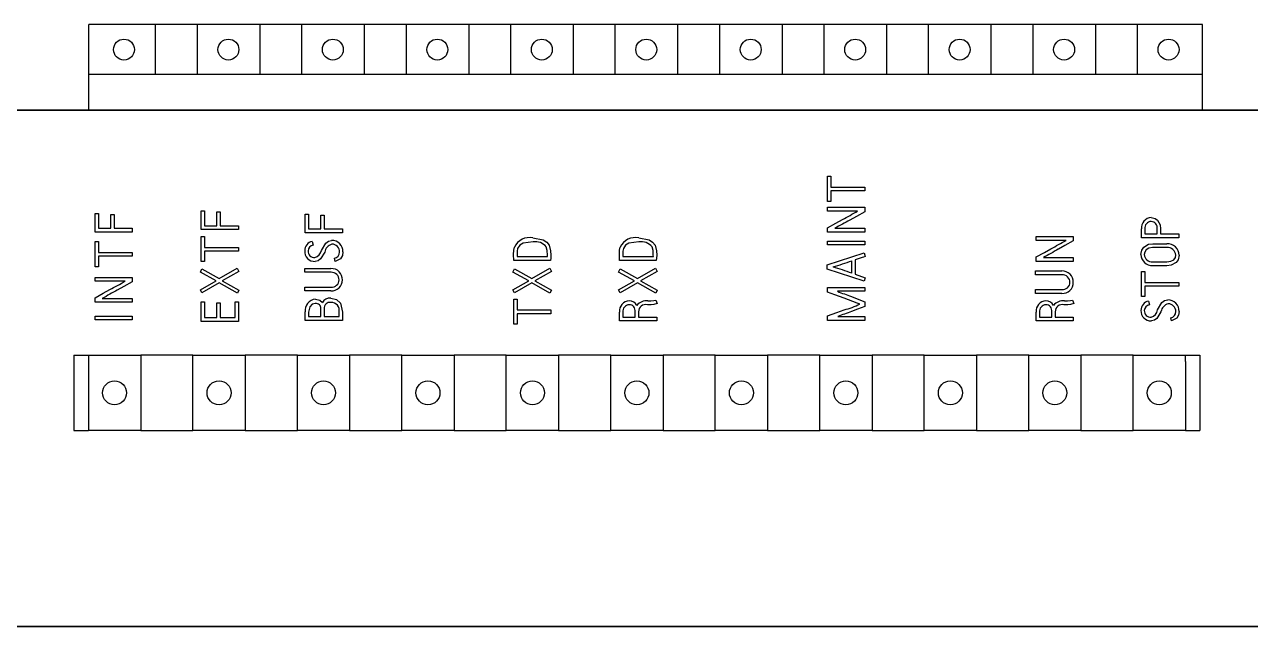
# Model space of a CAD drawing. Extents: x 10 to 610, y -247 to 1644.
# Drawn here: x 213.6 to 224.51, y 113.25 to 118.62 of the extents above; entities that cross this region are included whole.
import ezdxf

# ---------------------------------------------------------------- set-up
doc = ezdxf.new("R2010")
doc.units = 0
doc.header["$LTSCALE"] = 5
doc.header["$MEASUREMENT"] = 0
doc.layers.get('0').update_dxf_attribs({"linetype": 'CONTINUOUS'})

# ---------------------------------------------------------------- blocks, each defined once
blk = doc.blocks.new('L50')
at = {"color": 7, "linetype": 'Continuous'}
for p, q in [((78.1, 144.499), (24.8, 144.499)), ((24.8, 140.399), (24.8, 144.499)), ((27.982, 144.499), (27.982, 142.099)), ((29.982, 144.499), (29.982, 142.099)), ((32.982, 144.499), (32.982, 142.099)), ((34.982, 144.499), (34.982, 142.099)), ((37.982, 144.499), (37.982, 142.099)), ((39.982, 144.499), (39.982, 142.099)), ((42.982, 144.499), (42.982, 142.099)), ((44.982, 144.499), (44.982, 142.099)), ((47.982, 144.499), (47.982, 142.099)), ((49.982, 144.499), (49.982, 142.099)), ((52.982, 144.499), (52.982, 142.099)), ((54.982, 144.499), (54.982, 142.099)), ((57.982, 144.499), (57.982, 142.099)), ((59.982, 144.499), (59.982, 142.099)), ((62.982, 144.499), (62.982, 142.099)), ((64.982, 144.499), (64.982, 142.099)), ((67.982, 144.499), (67.982, 142.099)), ((69.982, 144.499), (69.982, 142.099)), ((72.982, 144.499), (72.982, 142.099)), ((74.982, 144.499), (74.982, 142.099)), ((78.1, 140.399), (78.1, 144.499)), ((78.1, 142.099), (24.8, 142.099)), ((286.424, 140.399), (-0.576, 140.399))]:
    blk.add_line(p, q, dxfattribs=at)
for p, q in [((-2.076, 140.399), (123.974, 140.399)), ((60.161, 137.226), (60.321, 137.226)), ((60.161, 136.025), (60.161, 137.226)), ((60.321, 137.226), (60.321, 136.707)), ((60.321, 136.707), (61.944, 136.707)), ((61.944, 136.524), (60.321, 136.524)), ((60.321, 136.524), (60.321, 136.025)), ((61.944, 136.707), (61.944, 136.524)), ((30.175, 134.678), (30.175, 135.569)), ((30.175, 135.569), (30.335, 135.569)), ((30.335, 135.569), (30.335, 134.861)), ((60.321, 136.025), (60.161, 136.025)), ((60.161, 135.741), (61.944, 135.741)), ((60.161, 135.558), (60.161, 135.741)), ((61.598, 135.558), (60.161, 135.558)), ((61.944, 135.741), (61.944, 135.53)), ((25.096, 135.442), (25.256, 135.442)), ((25.096, 134.552), (25.096, 135.442)), ((25.256, 135.442), (25.256, 134.735)), ((25.85, 135.399), (26.01, 135.399)), ((25.85, 134.735), (25.85, 135.399)), ((26.01, 135.399), (26.01, 134.735)), ((30.929, 134.861), (30.929, 135.525)), ((30.929, 135.525), (31.089, 135.525)), ((31.089, 135.525), (31.089, 134.861)), ((35.156, 134.521), (35.156, 135.411)), ((35.156, 135.411), (35.316, 135.411)), ((35.316, 135.411), (35.316, 134.704)), ((35.91, 134.704), (35.91, 135.368)), ((35.91, 135.368), (36.07, 135.368)), ((36.07, 135.368), (36.07, 134.704)), ((26.879, 134.552), (25.096, 134.552)), ((25.256, 134.735), (25.85, 134.735)), ((26.01, 134.735), (26.879, 134.735)), ((26.879, 134.735), (26.879, 134.552)), ((31.958, 134.678), (30.175, 134.678)), ((30.335, 134.861), (30.929, 134.861)), ((31.089, 134.861), (31.958, 134.861)), ((31.958, 134.861), (31.958, 134.678)), ((36.939, 134.521), (35.156, 134.521)), ((35.316, 134.704), (35.91, 134.704)), ((36.07, 134.704), (36.939, 134.704)), ((36.939, 134.704), (36.939, 134.521)), ((60.161, 134.552), (60.161, 134.765)), ((61.944, 134.552), (60.161, 134.552)), ((60.511, 134.735), (61.944, 134.735)), ((61.944, 134.735), (61.944, 134.552)), ((75.184, 134.286), (75.184, 134.709)), ((75.344, 134.707), (75.344, 134.469)), ((75.344, 134.469), (75.938, 134.469)), ((75.938, 134.469), (75.938, 134.707)), ((76.098, 134.708), (76.098, 134.469)), ((76.098, 134.469), (76.967, 134.469)), ((76.967, 134.469), (76.967, 134.286)), ((25.096, 134.097), (25.256, 134.097)), ((25.096, 132.896), (25.096, 134.097)), ((25.256, 134.097), (25.256, 133.579)), ((30.175, 133.14), (30.175, 134.34)), ((30.175, 134.34), (30.335, 134.34)), ((30.335, 134.34), (30.335, 133.822)), ((30.335, 133.822), (31.958, 133.822)), ((31.958, 133.822), (31.958, 133.639)), ((35.493, 134.104), (35.538, 133.924)), ((60.161, 133.94), (60.161, 134.123)), ((60.161, 134.123), (61.944, 134.123)), ((61.944, 133.94), (60.161, 133.94)), ((61.944, 134.123), (61.944, 133.94)), ((70.14, 134.156), (70.14, 134.339)), ((70.14, 134.339), (71.923, 134.339)), ((71.577, 134.156), (70.14, 134.156)), ((71.923, 134.339), (71.923, 134.129)), ((76.967, 134.286), (75.184, 134.286)), ((76.4, 133.813), (75.721, 133.813)), ((75.725, 133.996), (76.396, 133.996)), ((25.256, 133.579), (26.879, 133.579)), ((26.879, 133.396), (25.256, 133.396)), ((25.256, 133.396), (25.256, 132.896)), ((26.879, 133.579), (26.879, 133.396)), ((30.335, 133.639), (30.335, 133.14)), ((31.958, 133.639), (30.335, 133.639)), ((36.598, 133.151), (36.555, 133.3)), ((45.137, 133.196), (45.134, 133.487)), ((45.296, 133.531), (45.296, 133.379)), ((45.296, 133.379), (46.759, 133.379)), ((50.198, 133.196), (50.195, 133.487)), ((50.357, 133.531), (50.357, 133.379)), ((50.357, 133.379), (51.821, 133.379)), ((60.139, 132.989), (61.915, 133.561)), ((61.487, 133.225), (61.487, 132.531)), ((61.915, 133.561), (61.967, 133.382)), ((70.14, 133.151), (70.14, 133.363)), ((70.49, 133.334), (71.923, 133.334)), ((71.923, 133.334), (71.923, 133.151)), ((25.256, 132.896), (25.096, 132.896)), ((30.138, 132.629), (30.217, 132.79)), ((30.894, 132.216), (30.138, 132.629)), ((30.335, 133.14), (30.175, 133.14)), ((30.217, 132.79), (31.041, 132.325)), ((31.041, 132.325), (31.908, 132.826)), ((31.987, 132.668), (31.185, 132.218)), ((31.908, 132.826), (31.987, 132.668)), ((35.133, 132.808), (36.388, 132.808)), ((35.133, 132.626), (35.133, 132.808)), ((36.395, 132.626), (35.133, 132.626)), ((45.1, 132.629), (45.178, 132.79)), ((45.856, 132.216), (45.1, 132.629)), ((46.893, 133.196), (45.137, 133.196)), ((45.178, 132.79), (46.002, 132.325)), ((46.002, 132.325), (46.87, 132.826)), ((46.948, 132.668), (46.146, 132.218)), ((46.87, 132.826), (46.948, 132.668)), ((50.161, 132.629), (50.24, 132.79)), ((50.917, 132.216), (50.161, 132.629)), ((51.955, 133.196), (50.198, 133.196)), ((50.24, 132.79), (51.063, 132.325)), ((51.063, 132.325), (51.931, 132.826)), ((52.009, 132.668), (51.208, 132.218)), ((51.931, 132.826), (52.009, 132.668)), ((60.139, 132.78), (60.139, 132.989)), ((61.919, 132.194), (60.139, 132.78)), ((61.327, 132.58), (61.327, 133.178)), ((70.117, 132.691), (71.372, 132.691)), ((70.117, 132.508), (70.117, 132.691)), ((71.923, 133.151), (70.14, 133.151)), ((75.184, 132.661), (75.344, 132.661)), ((75.184, 131.46), (75.184, 132.661)), ((75.344, 132.661), (75.344, 132.142)), ((75.721, 133.127), (76.4, 133.127)), ((76.396, 132.944), (75.725, 132.944)), ((25.096, 132.198), (25.096, 132.381)), ((25.096, 132.381), (26.879, 132.381)), ((26.532, 132.198), (25.096, 132.198)), ((26.879, 132.381), (26.879, 132.171)), ((30.138, 131.793), (30.894, 132.216)), ((31.039, 132.116), (30.214, 131.643)), ((31.912, 131.624), (31.039, 132.116)), ((31.185, 132.218), (31.987, 131.777)), ((45.1, 131.793), (45.856, 132.216)), ((46.001, 132.116), (45.175, 131.643)), ((46.873, 131.624), (46.001, 132.116)), ((46.146, 132.218), (46.948, 131.777)), ((50.161, 131.793), (50.917, 132.216)), ((51.062, 132.116), (50.236, 131.643)), ((51.935, 131.624), (51.062, 132.116)), ((51.208, 132.218), (52.009, 131.777)), ((61.487, 132.531), (61.967, 132.367)), ((61.967, 132.367), (61.919, 132.194)), ((71.379, 132.508), (70.117, 132.508)), ((75.344, 132.142), (76.967, 132.142)), ((76.967, 132.142), (76.967, 131.959)), ((30.214, 131.643), (30.138, 131.793)), ((31.987, 131.777), (31.912, 131.624)), ((35.133, 131.734), (35.133, 131.917)), ((35.133, 131.917), (36.395, 131.917)), ((36.388, 131.734), (35.133, 131.734)), ((45.175, 131.643), (45.1, 131.793)), ((46.948, 131.777), (46.873, 131.624)), ((50.236, 131.643), (50.161, 131.793)), ((52.009, 131.777), (51.935, 131.624)), ((60.161, 131.898), (61.944, 131.898)), ((60.161, 131.679), (60.161, 131.898)), ((61.944, 131.715), (60.629, 131.715)), ((61.944, 131.898), (61.944, 131.715)), ((70.117, 131.616), (70.117, 131.799)), ((70.117, 131.799), (71.379, 131.799)), ((71.372, 131.616), (70.117, 131.616)), ((75.344, 131.46), (75.184, 131.46)), ((76.967, 131.959), (75.344, 131.959)), ((75.344, 131.959), (75.344, 131.46)), ((25.096, 131.192), (25.096, 131.405)), ((26.879, 131.192), (25.096, 131.192)), ((25.446, 131.375), (26.879, 131.375)), ((26.879, 131.375), (26.879, 131.192)), ((30.175, 131.206), (30.335, 131.206)), ((30.175, 130.275), (30.175, 131.206)), ((30.335, 131.206), (30.335, 130.457)), ((30.929, 131.16), (31.089, 131.16)), ((30.929, 130.457), (30.929, 131.16)), ((31.089, 131.16), (31.089, 130.457)), ((31.798, 131.206), (31.958, 131.206)), ((31.798, 130.457), (31.798, 131.206)), ((31.958, 131.206), (31.958, 130.275)), ((35.91, 130.503), (35.91, 130.882)), ((36.07, 130.882), (36.07, 130.503)), ((45.136, 130.141), (45.136, 131.342)), ((45.136, 131.342), (45.296, 131.342)), ((45.296, 131.342), (45.296, 130.823)), ((51.713, 131.075), (51.535, 131.075)), ((51.562, 131.257), (51.698, 131.257)), ((51.945, 131.299), (52.003, 131.13)), ((61.944, 131.219), (61.944, 130.987)), ((71.656, 131.075), (71.477, 131.075)), ((71.505, 131.257), (71.64, 131.257)), ((71.887, 131.299), (71.946, 131.13)), ((75.521, 131.251), (75.566, 131.071)), ((25.096, 130.343), (25.096, 130.526)), ((25.096, 130.526), (26.879, 130.526)), ((26.879, 130.343), (25.096, 130.343)), ((26.879, 130.526), (26.879, 130.343)), ((31.958, 130.275), (30.175, 130.275)), ((30.335, 130.457), (30.929, 130.457)), ((31.089, 130.457), (31.798, 130.457)), ((35.156, 130.32), (35.156, 130.731)), ((36.939, 130.32), (35.156, 130.32)), ((35.316, 130.722), (35.316, 130.503)), ((35.316, 130.503), (35.91, 130.503)), ((36.07, 130.503), (36.779, 130.503)), ((36.779, 130.503), (36.779, 130.715)), ((36.939, 130.724), (36.939, 130.32)), ((45.296, 130.823), (46.919, 130.823)), ((45.296, 130.64), (45.296, 130.141)), ((46.919, 130.64), (45.296, 130.64)), ((46.919, 130.823), (46.919, 130.64)), ((50.197, 130.297), (50.197, 130.72)), ((51.98, 130.297), (50.197, 130.297)), ((50.357, 130.719), (50.357, 130.48)), ((50.357, 130.48), (50.952, 130.48)), ((50.952, 130.48), (50.952, 130.739)), ((51.112, 130.734), (51.112, 130.48)), ((51.112, 130.48), (51.98, 130.48)), ((51.98, 130.48), (51.98, 130.297)), ((60.161, 130.32), (60.161, 130.535)), ((61.944, 130.32), (60.161, 130.32)), ((60.645, 130.503), (61.944, 130.503)), ((61.944, 130.503), (61.944, 130.32)), ((70.14, 130.297), (70.14, 130.72)), ((71.923, 130.297), (70.14, 130.297)), ((70.3, 130.719), (70.3, 130.48)), ((70.3, 130.48), (70.895, 130.48)), ((70.895, 130.48), (70.895, 130.739)), ((71.055, 130.734), (71.055, 130.48)), ((71.055, 130.48), (71.923, 130.48)), ((71.923, 130.48), (71.923, 130.297)), ((76.625, 130.297), (76.583, 130.446)), ((45.296, 130.141), (45.136, 130.141)), ((24.084, 128.65), (24.782, 128.65)), ((24.084, 128.65), (24.084, 125.05)), ((24.782, 128.65), (24.782, 128.35)), ((24.782, 128.65), (27.282, 128.65)), ((29.782, 128.655), (27.282, 128.655)), ((27.282, 128.655), (27.282, 128.346)), ((29.782, 128.346), (29.782, 128.655)), ((29.782, 128.65), (32.283, 128.65)), ((34.783, 128.655), (32.283, 128.655)), ((32.283, 128.655), (32.283, 128.346)), ((34.783, 128.346), (34.783, 128.655)), ((34.783, 128.65), (37.283, 128.65)), ((39.784, 128.655), (37.283, 128.655)), ((37.283, 128.655), (37.283, 128.346)), ((39.784, 128.346), (39.784, 128.655)), ((39.784, 128.65), (42.284, 128.65)), ((44.784, 128.655), (42.284, 128.655)), ((42.284, 128.655), (42.284, 128.346)), ((44.784, 128.346), (44.784, 128.655)), ((44.784, 128.65), (47.285, 128.65)), ((49.785, 128.655), (47.285, 128.655)), ((47.285, 128.655), (47.285, 128.346)), ((49.785, 128.346), (49.785, 128.655)), ((49.785, 128.65), (52.286, 128.65)), ((54.786, 128.655), (52.286, 128.655)), ((52.286, 128.655), (52.286, 128.346)), ((54.786, 128.346), (54.786, 128.655)), ((54.786, 128.65), (57.286, 128.65)), ((59.787, 128.655), (57.286, 128.655)), ((57.286, 128.655), (57.286, 128.346)), ((59.787, 128.346), (59.787, 128.655)), ((59.787, 128.65), (62.287, 128.65)), ((64.787, 128.655), (62.287, 128.655)), ((62.287, 128.655), (62.287, 128.346)), ((64.787, 128.346), (64.787, 128.655)), ((64.787, 128.65), (67.288, 128.65)), ((69.788, 128.655), (67.288, 128.655)), ((67.288, 128.655), (67.288, 128.346)), ((69.788, 128.346), (69.788, 128.655)), ((69.788, 128.65), (72.288, 128.65)), ((74.789, 128.655), (72.288, 128.655)), ((72.288, 128.655), (72.288, 128.346)), ((74.789, 128.346), (74.789, 128.655)), ((74.789, 128.65), (77.287, 128.65)), ((77.287, 128.65), (77.984, 128.65)), ((77.287, 128.35), (77.287, 128.65)), ((77.984, 128.65), (77.984, 125.05)), ((24.782, 128.35), (24.782, 128.35)), ((24.782, 128.35), (24.782, 125.35)), ((27.282, 128.346), (27.282, 125.354)), ((29.782, 125.354), (29.782, 128.346)), ((32.283, 128.346), (32.283, 125.354)), ((34.783, 125.354), (34.783, 128.346)), ((37.283, 128.346), (37.283, 125.354)), ((39.784, 125.354), (39.784, 128.346)), ((42.284, 128.346), (42.284, 125.354)), ((44.784, 125.354), (44.784, 128.346)), ((47.285, 128.346), (47.285, 125.354)), ((49.785, 125.354), (49.785, 128.346)), ((52.286, 128.346), (52.286, 125.354)), ((54.786, 125.354), (54.786, 128.346)), ((57.286, 128.346), (57.286, 125.354)), ((59.787, 125.354), (59.787, 128.346)), ((62.287, 128.346), (62.287, 125.354)), ((64.787, 125.354), (64.787, 128.346)), ((67.288, 128.346), (67.288, 125.354)), ((69.788, 125.354), (69.788, 128.346)), ((72.288, 128.346), (72.288, 125.354)), ((74.789, 125.354), (74.789, 128.346)), ((77.287, 128.35), (77.287, 125.35)), ((24.084, 125.05), (24.782, 125.05)), ((24.782, 125.35), (24.782, 125.05)), ((27.282, 125.05), (24.782, 125.05)), ((27.282, 125.354), (27.282, 125.045)), ((27.282, 125.045), (29.782, 125.045)), ((29.782, 125.045), (29.782, 125.354)), ((32.283, 125.05), (29.782, 125.05)), ((32.283, 125.354), (32.283, 125.045)), ((32.283, 125.045), (34.783, 125.045)), ((34.783, 125.045), (34.783, 125.354)), ((37.283, 125.05), (34.783, 125.05)), ((37.283, 125.354), (37.283, 125.045)), ((37.283, 125.045), (39.784, 125.045)), ((39.784, 125.045), (39.784, 125.354)), ((42.284, 125.05), (39.784, 125.05)), ((42.284, 125.354), (42.284, 125.045)), ((42.284, 125.045), (44.784, 125.045)), ((44.784, 125.045), (44.784, 125.354)), ((47.285, 125.05), (44.784, 125.05)), ((47.285, 125.354), (47.285, 125.045)), ((47.285, 125.045), (49.785, 125.045)), ((49.785, 125.045), (49.785, 125.354)), ((52.286, 125.05), (49.785, 125.05)), ((52.286, 125.354), (52.286, 125.045)), ((52.286, 125.045), (54.786, 125.045)), ((54.786, 125.045), (54.786, 125.354)), ((57.286, 125.05), (54.786, 125.05)), ((57.286, 125.354), (57.286, 125.045)), ((57.286, 125.045), (59.787, 125.045)), ((59.787, 125.045), (59.787, 125.354)), ((62.287, 125.05), (59.787, 125.05)), ((62.287, 125.354), (62.287, 125.045)), ((62.287, 125.045), (64.787, 125.045)), ((64.787, 125.045), (64.787, 125.354)), ((67.288, 125.05), (64.787, 125.05)), ((67.288, 125.354), (67.288, 125.045)), ((67.288, 125.045), (69.788, 125.045)), ((69.788, 125.045), (69.788, 125.354)), ((72.288, 125.05), (69.788, 125.05)), ((72.288, 125.354), (72.288, 125.045)), ((72.288, 125.045), (74.789, 125.045)), ((74.789, 125.045), (74.789, 125.354)), ((77.287, 125.05), (74.789, 125.05)), ((77.287, 125.35), (77.287, 125.05)), ((77.287, 125.05), (77.984, 125.05)), ((123.974, 115.65), (-2.121, 115.65))]:
    blk.add_line(p, q)
at = {"linetype": 'Continuous'}
blk.add_line((-3, 115.65), (124, 115.65), dxfattribs=at)
at = {"flags": 128}
for points in [[(60.161, 134.765), (60.559, 134.984), (60.872, 135.156)], [(61.944, 135.53), (61.543, 135.307), (61.227, 135.132)], [(75.652, 135.246), (75.833, 135.208), (75.954, 135.126)], [(75.954, 135.126), (76.074, 134.905), (76.098, 134.708)], [(35.93, 133.673), (36.139, 134.026), (36.266, 134.124), (36.423, 134.156)], [(45.134, 133.487), (45.143, 133.682), (45.174, 133.831)], [(46.065, 134.088), (45.588, 134.025), (45.425, 133.93), (45.324, 133.771)], [(46.059, 134.271), (46.554, 134.181), (46.723, 134.078), (46.841, 133.919)], [(46.759, 133.454), (46.744, 133.674), (46.698, 133.841)], [(46.841, 133.919), (46.906, 133.661), (46.919, 133.451)], [(50.195, 133.487), (50.205, 133.682), (50.235, 133.831)], [(51.126, 134.088), (50.649, 134.025), (50.486, 133.93), (50.386, 133.771)], [(51.12, 134.271), (51.615, 134.181), (51.785, 134.078), (51.902, 133.919)], [(51.82, 133.454), (51.805, 133.674), (51.759, 133.841)], [(51.902, 133.919), (51.967, 133.661), (51.98, 133.451)], [(71.923, 134.129), (71.521, 133.906), (71.206, 133.731)], [(75.161, 133.475), (75.206, 133.692), (75.305, 133.835)], [(75.305, 133.835), (75.525, 133.967), (75.725, 133.996)], [(75.721, 133.813), (75.538, 133.784), (75.416, 133.705)], [(36.091, 133.592), (35.894, 133.269), (35.776, 133.179), (35.631, 133.151)], [(36.962, 133.605), (36.935, 133.43), (36.843, 133.279), (36.598, 133.151)], [(45.324, 133.771), (45.3, 133.637), (45.296, 133.531)], [(46.759, 133.379), (46.759, 133.387), (46.759, 133.454)], [(46.919, 133.451), (46.91, 133.308), (46.893, 133.196)], [(50.386, 133.771), (50.362, 133.637), (50.357, 133.531)], [(51.821, 133.379), (51.821, 133.387), (51.82, 133.454)], [(51.98, 133.451), (51.971, 133.308), (51.955, 133.196)], [(61.812, 133.329), (61.63, 133.269), (61.487, 133.225)], [(61.967, 133.382), (61.88, 133.353), (61.812, 133.329)], [(70.14, 133.363), (70.538, 133.582), (70.851, 133.755)], [(75.416, 133.705), (75.339, 133.587), (75.321, 133.477)], [(76.4, 133.127), (76.596, 133.153), (76.731, 133.229)], [(76.731, 133.229), (76.809, 133.337), (76.83, 133.44)], [(76.99, 133.44), (76.942, 133.229), (76.839, 133.093)], [(76.839, 133.093), (76.604, 132.969), (76.396, 132.944)], [(26.879, 132.171), (26.477, 131.948), (26.161, 131.773)], [(25.096, 131.405), (25.494, 131.624), (25.806, 131.797)], [(60.955, 131.384), (60.511, 131.55), (60.161, 131.679)], [(61.298, 131.461), (61.66, 131.325), (61.944, 131.219)], [(35.642, 131.135), (35.485, 131.092), (35.375, 130.971), (35.316, 130.722)], [(35.644, 131.336), (35.853, 131.288), (35.979, 131.176)], [(36.385, 131.385), (36.653, 131.33), (36.847, 131.141), (36.939, 130.724)], [(51.698, 131.257), (51.838, 131.269), (51.945, 131.299)], [(52.003, 131.13), (51.843, 131.085), (51.713, 131.075)], [(61.707, 131.105), (61.675, 131.116), (61.572, 131.154), (61.366, 131.231), (60.955, 131.384)], [(61.944, 130.987), (61.585, 130.854), (61.303, 130.749)], [(71.64, 131.257), (71.781, 131.269), (71.887, 131.299)], [(71.946, 131.13), (71.786, 131.085), (71.656, 131.075)], [(75.958, 130.82), (76.167, 131.173), (76.294, 131.271), (76.451, 131.303)], [(60.161, 130.535), (60.606, 130.699), (60.955, 130.828)], [(76.119, 130.739), (75.922, 130.415), (75.804, 130.326), (75.659, 130.297)], [(76.99, 130.752), (76.962, 130.577), (76.87, 130.426), (76.625, 130.297)]]:
    blk.add_lwpolyline(points, dxfattribs=at)
at = {"color": 7, "linetype": 'Continuous'}
for centre in [(26.482, 143.299), (31.482, 143.299), (36.482, 143.299), (41.482, 143.299), (46.482, 143.299), (51.482, 143.299), (56.482, 143.299), (61.482, 143.299), (66.482, 143.299), (71.482, 143.299), (76.482, 143.299)]:
    blk.add_circle(centre, 0.5, dxfattribs=at)
for centre in [(26.032, 126.85), (31.033, 126.85), (36.033, 126.85), (41.034, 126.85), (46.035, 126.85), (51.035, 126.85), (56.036, 126.85), (61.037, 126.85), (66.038, 126.85), (71.038, 126.85), (76.039, 126.85)]:
    blk.add_circle(centre, 0.575)
for centre, radius, start, end in [((24.67, 201.441), 75.527, 298.64176, 299.2708), ((179.666, -78.864), 244.586, 118.96285, 119.15457), ((75.677, 134.752), 0.495, 92.9065, 184.98125), ((75.671, 134.736), 0.328, 93.32012, 184.92973), ((75.632, 134.754), 0.31, 351.36554, 86.31784), ((35.58, 133.666), 0.447, 101.23981, 181.54052), ((35.584, 133.637), 0.291, 99.11263, 176.67925), ((36.566, 133.511), 0.481, 106.01318, 170.31521), ((36.421, 133.616), 0.541, 358.88345, 89.80305), ((36.435, 133.607), 0.367, 358.08488, 90.27337), ((45.886, 133.507), 0.783, 77.25138, 155.54523), ((46.163, 133.404), 0.69, 39.22574, 98.1672), ((50.947, 133.507), 0.783, 77.25123, 155.54548), ((51.225, 133.404), 0.69, 39.22592, 98.16703), ((34.335, 200.607), 76.175, 298.64444, 299.26813), ((76.425, 133.432), 0.565, 0.7979, 92.9386), ((76.435, 133.42), 0.395, 3.00975, 95.09254), ((35.603, 133.621), 0.471, 176.03354, 273.35263), ((35.589, 133.629), 0.297, 175.29133, 275.9736), ((35.506, 133.749), 0.431, 285.35916, 349.8661), ((36.502, 133.595), 0.3, 280.16933, 359.85161), ((189.265, -79.584), 243.806, 118.96241, 119.15475), ((75.699, 133.482), 0.538, 180.67907, 272.79449), ((75.689, 133.494), 0.369, 182.72442, 274.91145), ((36.403, 132.272), 0.536, 358.76589, 91.64391), ((36.417, 132.264), 0.362, 359.47394, 93.53083), ((54.556, 152.424), 20.403, 286.71517, 289.38279), ((53.492, 110.766), 23.179, 70.24164, 72.59698), ((71.387, 132.155), 0.536, 358.76612, 91.64359), ((-10.607, 198.463), 75.963, 298.64356, 299.269), ((36.413, 132.259), 0.526, 267.1934, 0.18802), ((36.429, 132.265), 0.35, 264.28955, 359.36652), ((71.397, 132.141), 0.526, 267.19344, 0.18793), ((71.401, 132.146), 0.362, 359.47345, 93.53104), ((71.414, 132.147), 0.35, 264.28945, 359.36681), ((144.215, -81.531), 243.793, 118.96247, 119.15482), ((79.134, 179.627), 51.362, 248.88208, 249.68055), ((35.691, 130.799), 0.539, 94.93016, 187.29821), ((35.666, 130.892), 0.244, 357.61461, 95.68098), ((36.333, 130.985), 0.403, 82.59464, 151.69651), ((36.343, 130.913), 0.274, 80.80323, 186.54745), ((36.402, 130.797), 0.386, 347.61397, 92.24557), ((50.688, 130.765), 0.493, 92.55882, 185.24218), ((50.684, 130.748), 0.328, 93.41938, 185.02829), ((50.656, 130.777), 0.298, 352.7379, 88.41467), ((50.67, 130.85), 0.407, 26.73534, 90.60353), ((51.485, 130.704), 0.559, 82.08794, 143.85962), ((51.462, 130.733), 0.35, 77.94152, 179.7783), ((59.987, 134.615), 3.909, 284.34311, 296.11186), ((70.631, 130.765), 0.493, 92.55882, 185.24218), ((70.627, 130.748), 0.328, 93.4186, 185.02976), ((70.599, 130.777), 0.298, 352.73763, 88.41494), ((70.613, 130.85), 0.407, 26.73534, 90.60353), ((71.428, 130.704), 0.559, 82.08794, 143.85962), ((71.404, 130.733), 0.35, 77.94152, 179.7783), ((75.608, 130.812), 0.447, 101.2399, 181.54048), ((75.612, 130.783), 0.291, 99.11392, 176.67805), ((76.594, 130.658), 0.481, 106.01289, 170.31519), ((76.449, 130.762), 0.541, 358.88362, 89.80269), ((76.463, 130.753), 0.367, 358.08494, 90.27337), ((81.841, 74.763), 59.634, 110.14476, 110.81948), ((75.631, 130.768), 0.471, 176.03401, 273.35243), ((75.617, 130.776), 0.297, 175.29199, 275.97294), ((75.534, 130.896), 0.431, 285.35927, 349.86573), ((76.53, 130.742), 0.3, 280.16852, 359.85242)]:
    blk.add_arc(centre, radius, start, end)

msp = doc.modelspace()

# ---------------------------------------------------------------- block references
at = {"linetype": 'Continuous', "xscale": 0.1860223936625646, "yscale": 0.1860223936625646, "zscale": 0.1860223936625646}
msp.add_blockref('L50', (209.558, 91.74), dxfattribs=at)

doc.saveas('drawing.dxf')
